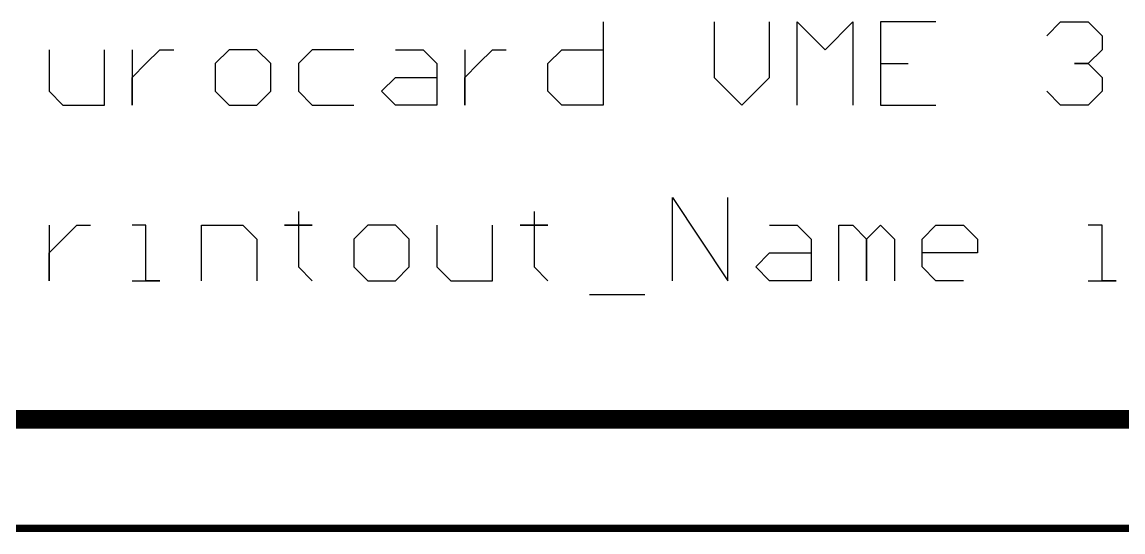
# Model space of a CAD drawing. Header units: millimetres. Extents: x 3.26 to 13.14, y 5.38 to 10.83.
# Drawn here: x 8.16 to 9.351, y 9.815 to 10.367 of the extents above; entities that cross this region are included whole.
import ezdxf

# ---------------------------------------------------------------- set-up
doc = ezdxf.new("R2010")
doc.units = ezdxf.units.MM
doc.header["$MEASUREMENT"] = 0
for name, color, linetype in [('KeepOutLayer', 6, 'Continuous'), ('Mechanical1', 6, 'Continuous'), ('Mechanical4', 56, 'Continuous')]:
    doc.layers.add(name, color=color, linetype=linetype)

msp = doc.modelspace()

# ---------------------------------------------------------------- linework, layer by layer
at = {"layer": 'KeepOutLayer', "const_width": 0.008}
msp.add_lwpolyline([(4.24, 9.819), (10.09, 9.819)], dxfattribs=at)
at = {"layer": 'Mechanical1', "const_width": 0.02}
msp.add_lwpolyline([(4, 9.937), (10.299, 9.937)], dxfattribs=at)
at = {"layer": 'Mechanical4'}
for p, q in [((8.7888, 10.367), (8.7888, 10.277)), ((8.9087, 10.367), (8.9087, 10.307)), ((8.9687, 10.307), (8.9687, 10.367)), ((8.9987, 10.277), (8.9987, 10.367)), ((8.9987, 10.367), (9.0287, 10.337)), ((9.0287, 10.337), (9.0587, 10.367)), ((9.0587, 10.367), (9.0587, 10.277)), ((9.1487, 10.367), (9.0887, 10.367)), ((9.0887, 10.367), (9.0887, 10.277)), ((9.2686, 10.352), (9.2836, 10.367)), ((9.2836, 10.367), (9.3136, 10.367)), ((9.3136, 10.367), (9.3286, 10.352)), ((9.3286, 10.352), (9.3286, 10.337)), ((8.189, 10.337), (8.189, 10.292)), ((8.249, 10.277), (8.249, 10.337)), ((8.2789, 10.337), (8.2789, 10.277)), ((8.2939, 10.322), (8.3089, 10.337)), ((8.3089, 10.337), (8.3239, 10.337)), ((8.3839, 10.337), (8.3689, 10.322)), ((8.4139, 10.337), (8.3839, 10.337)), ((8.4289, 10.322), (8.4139, 10.337)), ((8.4739, 10.337), (8.4589, 10.322)), ((8.5189, 10.337), (8.4739, 10.337)), ((8.5638, 10.337), (8.5938, 10.337)), ((8.5938, 10.337), (8.6088, 10.322)), ((8.6388, 10.337), (8.6388, 10.277)), ((8.6538, 10.322), (8.6688, 10.337)), ((8.6688, 10.337), (8.6838, 10.337)), ((8.7288, 10.322), (8.7438, 10.337)), ((8.7438, 10.337), (8.7888, 10.337)), ((9.3286, 10.337), (9.3136, 10.322)), ((8.2789, 10.307), (8.2939, 10.322)), ((8.3689, 10.322), (8.3689, 10.292)), ((8.4289, 10.292), (8.4289, 10.322)), ((8.4589, 10.322), (8.4589, 10.292)), ((8.6088, 10.322), (8.6088, 10.277)), ((8.6388, 10.307), (8.6538, 10.322)), ((8.7288, 10.292), (8.7288, 10.322)), ((9.0887, 10.322), (9.1187, 10.322)), ((9.3136, 10.322), (9.2986, 10.322)), ((9.2986, 10.322), (9.3136, 10.322)), ((9.3136, 10.322), (9.3286, 10.307)), ((8.2789, 10.277), (8.2789, 10.307)), ((8.5489, 10.292), (8.5638, 10.307)), ((8.5638, 10.307), (8.6088, 10.307)), ((8.6388, 10.277), (8.6388, 10.307)), ((8.9087, 10.307), (8.9387, 10.277)), ((8.9387, 10.277), (8.9687, 10.307)), ((9.3286, 10.307), (9.3286, 10.292)), ((8.189, 10.292), (8.204, 10.277)), ((8.3689, 10.292), (8.3839, 10.277)), ((8.4139, 10.277), (8.4289, 10.292)), ((8.4589, 10.292), (8.4739, 10.277)), ((8.5638, 10.277), (8.5489, 10.292)), ((8.7438, 10.277), (8.7288, 10.292)), ((9.2836, 10.277), (9.2686, 10.292)), ((9.3286, 10.292), (9.3136, 10.277)), ((8.204, 10.277), (8.249, 10.277)), ((8.3839, 10.277), (8.4139, 10.277)), ((8.4739, 10.277), (8.5189, 10.277)), ((8.6088, 10.277), (8.5638, 10.277)), ((8.7888, 10.277), (8.7438, 10.277)), ((9.0887, 10.277), (9.1487, 10.277)), ((9.3136, 10.277), (9.2836, 10.277)), ((8.8638, 10.087), (8.8638, 10.177)), ((8.8638, 10.177), (8.9237, 10.087)), ((8.9237, 10.087), (8.9237, 10.177)), ((8.4589, 10.162), (8.4589, 10.147)), ((8.7138, 10.162), (8.7138, 10.147)), ((8.189, 10.147), (8.189, 10.087)), ((8.204, 10.132), (8.219, 10.147)), ((8.219, 10.147), (8.234, 10.147)), ((8.2939, 10.147), (8.2789, 10.147)), ((8.2939, 10.087), (8.2939, 10.147)), ((8.3539, 10.087), (8.3539, 10.147)), ((8.3539, 10.147), (8.3989, 10.147)), ((8.3989, 10.147), (8.4139, 10.132)), ((8.4589, 10.147), (8.4439, 10.147)), ((8.4439, 10.147), (8.4739, 10.147)), ((8.4739, 10.147), (8.4589, 10.147)), ((8.4589, 10.147), (8.4589, 10.102)), ((8.5339, 10.147), (8.5189, 10.132)), ((8.5638, 10.147), (8.5339, 10.147)), ((8.5788, 10.132), (8.5638, 10.147)), ((8.6088, 10.147), (8.6088, 10.102)), ((8.6688, 10.087), (8.6688, 10.147)), ((8.7138, 10.147), (8.6988, 10.147)), ((8.6988, 10.147), (8.7288, 10.147)), ((8.7288, 10.147), (8.7138, 10.147)), ((8.7138, 10.147), (8.7138, 10.102)), ((8.9687, 10.147), (8.9987, 10.147)), ((8.9987, 10.147), (9.0137, 10.132)), ((9.0437, 10.087), (9.0437, 10.147)), ((9.0437, 10.147), (9.0587, 10.147)), ((9.0587, 10.147), (9.0737, 10.132)), ((9.0737, 10.132), (9.0887, 10.147)), ((9.0887, 10.147), (9.1037, 10.132)), ((9.1337, 10.132), (9.1487, 10.147)), ((9.1487, 10.147), (9.1787, 10.147)), ((9.1787, 10.147), (9.1936, 10.132)), ((9.3286, 10.147), (9.3136, 10.147)), ((9.3286, 10.087), (9.3286, 10.147)), ((8.189, 10.117), (8.204, 10.132)), ((8.4139, 10.132), (8.4139, 10.087)), ((8.5189, 10.132), (8.5189, 10.102)), ((8.5788, 10.102), (8.5788, 10.132)), ((9.0137, 10.132), (9.0137, 10.087)), ((9.0737, 10.132), (9.0737, 10.087)), ((9.0737, 10.087), (9.0737, 10.132)), ((9.1037, 10.132), (9.1037, 10.087)), ((9.1337, 10.102), (9.1337, 10.132)), ((9.1936, 10.132), (9.1936, 10.117)), ((8.189, 10.087), (8.189, 10.117)), ((8.9537, 10.102), (8.9687, 10.117)), ((8.9687, 10.117), (9.0137, 10.117)), ((9.1936, 10.117), (9.1337, 10.117)), ((8.4589, 10.102), (8.4739, 10.087)), ((8.5189, 10.102), (8.5339, 10.087)), ((8.5638, 10.087), (8.5788, 10.102)), ((8.6088, 10.102), (8.6238, 10.087)), ((8.7138, 10.102), (8.7288, 10.087)), ((8.9687, 10.087), (8.9537, 10.102)), ((9.1487, 10.087), (9.1337, 10.102)), ((8.2789, 10.087), (8.3089, 10.087)), ((8.3089, 10.087), (8.2939, 10.087)), ((8.5339, 10.087), (8.5638, 10.087)), ((8.6238, 10.087), (8.6688, 10.087)), ((9.0137, 10.087), (8.9687, 10.087)), ((9.1787, 10.087), (9.1487, 10.087)), ((9.3136, 10.087), (9.3436, 10.087)), ((9.3436, 10.087), (9.3286, 10.087)), ((8.7738, 10.072), (8.8338, 10.072))]:
    msp.add_line(p, q, dxfattribs=at)

doc.saveas('drawing.dxf')
